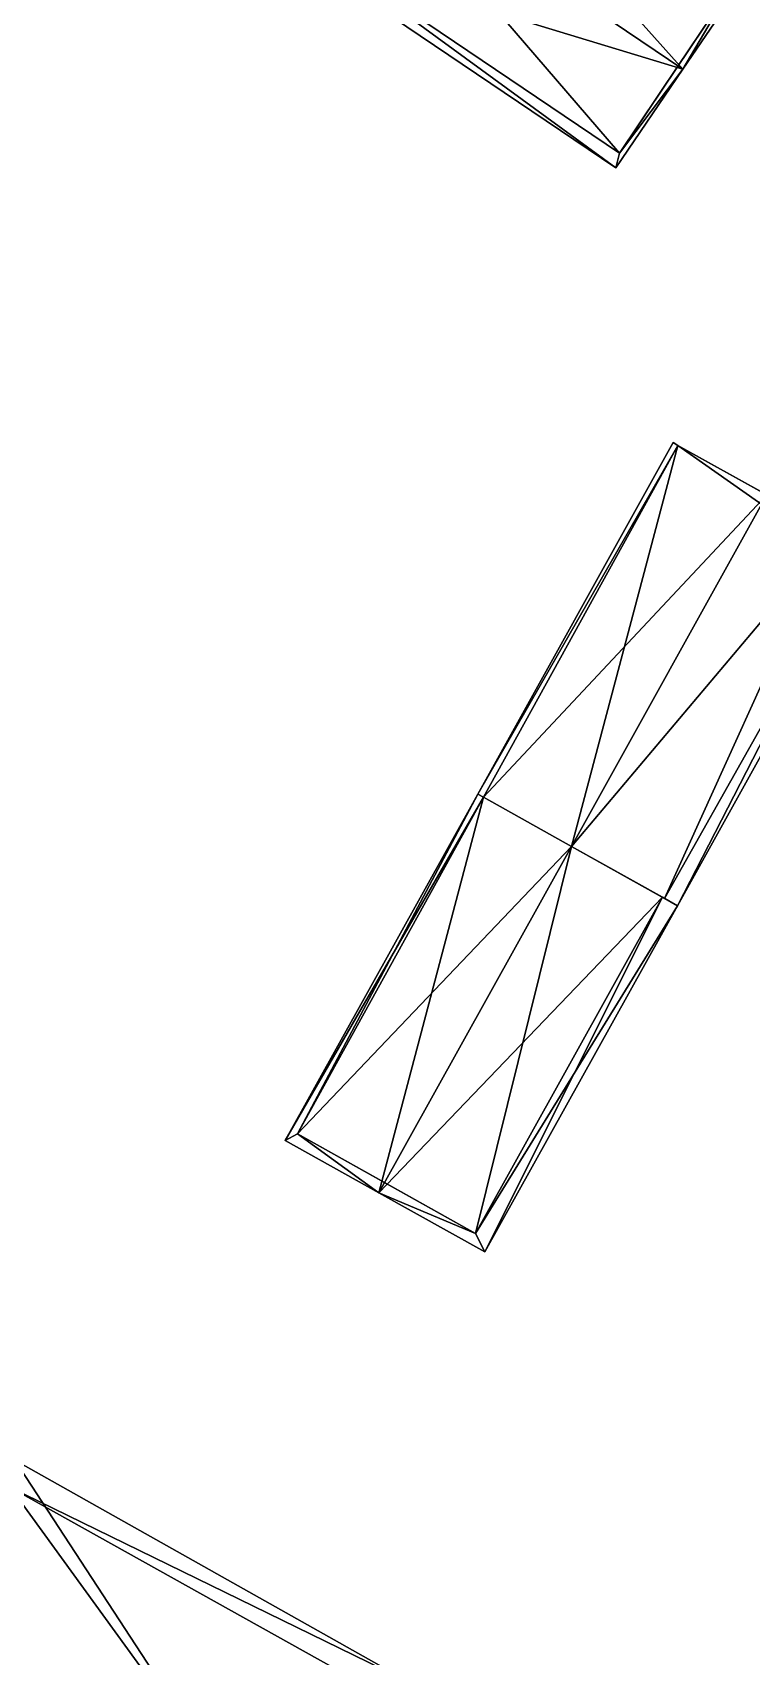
# Model space of a CAD drawing. Extents: x 2679264 to 2679716, y 1246766 to 1247183.
# Drawn here: x 2679579.9 to 2679615.4, y 1246978.5 to 1247058.6 of the extents above; entities that cross this region are included whole.
import ezdxf

# ---------------------------------------------------------------- set-up
doc = ezdxf.new("R2010")
doc.units = 0

msp = doc.modelspace()

# ---------------------------------------------------------------- linework, layer by layer
for points in [[(2679598.78, 1247071.65, 447.444), (2679612.04, 1247056.82, 449.751), (2679596.07, 1247067.61, 449.751)], [(2679615.19, 1247061.46, 447.095), (2679612.04, 1247056.82, 449.751), (2679598.78, 1247071.65, 447.444)], [(2679596.07, 1247067.61, 449.751), (2679612.04, 1247056.82, 449.751), (2679592.91, 1247062.65, 447.095)], [(2679593.29, 1247063.23, 434.268), (2679608.91, 1247052.68, 434.268), (2679596.07, 1247067.61, 434.268)], [(2679608.91, 1247052.68, 434.268), (2679614.51, 1247061.02, 434.268), (2679596.07, 1247067.61, 434.268)], [(2679592.91, 1247062.65, 447.095), (2679608.74, 1247051.96, 447.095), (2679593.29, 1247063.23, 447.411)], [(2679593.29, 1247063.23, 447.411), (2679608.74, 1247051.96, 447.095), (2679608.91, 1247052.68, 447.406)], [(2679593.29, 1247063.23, 447.411), (2679608.91, 1247052.68, 447.406), (2679593.29, 1247063.23, 434.268)], [(2679593.29, 1247063.23, 434.268), (2679608.91, 1247052.68, 447.406), (2679608.91, 1247052.68, 434.268)], [(2679592.91, 1247062.65, 447.095), (2679612.04, 1247056.82, 449.751), (2679608.74, 1247051.96, 447.095)], [(2679612.04, 1247056.82, 449.751), (2679615.19, 1247061.46, 447.095), (2679614.51, 1247061.02, 447.451)], [(2679608.91, 1247052.68, 434.268), (2679611.8, 1247056.98, 449.751), (2679614.51, 1247061.02, 434.268)], [(2679611.8, 1247056.98, 449.751), (2679612.04, 1247056.82, 449.751), (2679614.51, 1247061.02, 447.451)], [(2679611.8, 1247056.98, 449.751), (2679614.51, 1247061.02, 447.451), (2679614.51, 1247061.02, 434.268)], [(2679608.74, 1247051.96, 447.095), (2679612.04, 1247056.82, 449.751), (2679608.91, 1247052.68, 447.406)], [(2679608.91, 1247052.68, 447.406), (2679612.04, 1247056.82, 449.751), (2679611.8, 1247056.98, 449.751)], [(2679608.91, 1247052.68, 447.406), (2679611.8, 1247056.98, 449.751), (2679608.91, 1247052.68, 434.268)], [(2679611.56, 1247038.41, 449.408), (2679611.8, 1247038.27, 449.543), (2679601.92, 1247021.08, 449.408)], [(2679611.8, 1247038.27, 449.543), (2679611.56, 1247038.41, 449.408), (2679601.92, 1247021.08, 449.408)], [(2679601.92, 1247021.08, 449.408), (2679611.8, 1247038.27, 449.543), (2679602.21, 1247020.92, 449.569)], [(2679611.8, 1247038.27, 449.543), (2679601.92, 1247021.08, 449.408), (2679602.21, 1247020.92, 449.569)], [(2679602.21, 1247020.92, 449.569), (2679611.8, 1247038.27, 449.543), (2679616.19, 1247035.83, 451.971)], [(2679611.8, 1247038.27, 449.543), (2679602.21, 1247020.92, 449.569), (2679602.21, 1247020.92, 436.61)], [(2679611.8, 1247038.27, 436.61), (2679611.8, 1247038.27, 449.543), (2679602.21, 1247020.92, 436.61)], [(2679611.8, 1247038.27, 436.61), (2679602.21, 1247020.92, 436.61), (2679606.54, 1247018.5, 436.61)], [(2679618.98, 1247033.23, 436.61), (2679611.8, 1247038.27, 436.61), (2679606.54, 1247018.5, 436.61)], [(2679611.8, 1247038.27, 449.543), (2679615.67, 1247036.12, 448.238), (2679616.19, 1247035.83, 451.971)], [(2679615.67, 1247036.12, 448.238), (2679611.8, 1247038.27, 449.543), (2679611.8, 1247038.27, 436.61)], [(2679615.67, 1247036.12, 448.238), (2679611.8, 1247038.27, 436.61), (2679615.67, 1247036.12, 436.61)], [(2679618.98, 1247033.23, 436.61), (2679616.19, 1247035.83, 436.61), (2679611.8, 1247038.27, 436.61)], [(2679606.54, 1247018.5, 451.972), (2679602.21, 1247020.92, 449.569), (2679616.19, 1247035.83, 451.971)], [(2679616.19, 1247035.83, 451.971), (2679618.98, 1247033.23, 450.387), (2679606.54, 1247018.5, 451.972)], [(2679618.98, 1247033.23, 450.387), (2679611.13, 1247015.93, 449.723), (2679606.54, 1247018.5, 451.972)], [(2679611.13, 1247015.93, 436.61), (2679618.98, 1247033.23, 436.61), (2679606.54, 1247018.5, 436.61)], [(2679618.98, 1247033.23, 450.387), (2679620.44, 1247032.43, 449.675), (2679611.13, 1247015.93, 449.723)], [(2679611.13, 1247015.93, 436.61), (2679620.44, 1247032.43, 436.61), (2679618.98, 1247033.23, 436.61)], [(2679611.77, 1247015.57, 449.408), (2679611.13, 1247015.93, 449.723), (2679620.44, 1247032.43, 449.675)], [(2679611.13, 1247015.93, 449.723), (2679611.77, 1247015.57, 449.408), (2679620.44, 1247032.43, 449.675)], [(2679611.13, 1247015.93, 436.61), (2679611.13, 1247015.93, 449.723), (2679620.44, 1247032.43, 449.675)], [(2679620.44, 1247032.43, 436.61), (2679611.13, 1247015.93, 436.61), (2679620.44, 1247032.43, 449.675)], [(2679611.77, 1247015.57, 449.408), (2679620.44, 1247032.43, 449.675), (2679620.98, 1247032.13, 449.408)], [(2679611.77, 1247015.57, 449.408), (2679620.98, 1247032.13, 449.408), (2679620.44, 1247032.43, 449.675)], [(2679601.92, 1247021.08, 449.408), (2679602.21, 1247020.92, 449.569), (2679592.41, 1247003.99, 449.408)], [(2679601.92, 1247021.08, 449.408), (2679592.41, 1247003.99, 449.408), (2679593.03, 1247004.32, 449.593)], [(2679602.21, 1247020.92, 449.569), (2679597.04, 1247001.41, 451.972), (2679592.41, 1247003.99, 449.408)], [(2679602.21, 1247020.92, 449.569), (2679601.92, 1247021.08, 449.408), (2679593.03, 1247004.32, 449.593)], [(2679602.21, 1247020.92, 449.569), (2679593.03, 1247004.32, 449.593), (2679593.03, 1247004.32, 436.61)], [(2679602.21, 1247020.92, 436.61), (2679602.21, 1247020.92, 449.569), (2679593.03, 1247004.32, 436.61)], [(2679606.54, 1247018.5, 436.61), (2679602.21, 1247020.92, 436.61), (2679593.03, 1247004.32, 436.61)], [(2679606.54, 1247018.5, 451.972), (2679597.04, 1247001.41, 451.972), (2679602.21, 1247020.92, 449.569)], [(2679606.54, 1247018.5, 436.61), (2679593.03, 1247004.32, 436.61), (2679601.81, 1246999.41, 436.61)], [(2679611.03, 1247015.99, 449.771), (2679597.04, 1247001.41, 451.972), (2679606.54, 1247018.5, 451.972)], [(2679606.54, 1247018.5, 436.61), (2679601.81, 1246999.41, 436.61), (2679611.03, 1247015.99, 436.61)], [(2679602.27, 1246998.5, 449.408), (2679597.04, 1247001.41, 451.972), (2679611.03, 1247015.99, 449.771)], [(2679611.77, 1247015.57, 449.408), (2679611.03, 1247015.99, 449.771), (2679601.81, 1246999.41, 449.771)], [(2679601.81, 1246999.41, 449.771), (2679611.03, 1247015.99, 449.771), (2679601.81, 1246999.41, 436.61)], [(2679601.81, 1246999.41, 436.61), (2679611.03, 1247015.99, 449.771), (2679611.03, 1247015.99, 436.61)], [(2679602.27, 1246998.5, 449.408), (2679611.77, 1247015.57, 449.408), (2679601.81, 1246999.41, 449.771)], [(2679611.77, 1247015.57, 449.408), (2679602.27, 1246998.5, 449.408), (2679611.03, 1247015.99, 449.771)], [(2679611.03, 1247015.99, 436.61), (2679611.03, 1247015.99, 449.771), (2679611.13, 1247015.93, 449.723)], [(2679611.13, 1247015.93, 436.61), (2679611.03, 1247015.99, 436.61), (2679611.13, 1247015.93, 449.723)], [(2679592.41, 1247003.99, 449.408), (2679597.04, 1247001.41, 451.972), (2679593.03, 1247004.32, 449.593)], [(2679593.03, 1247004.32, 449.593), (2679597.04, 1247001.41, 451.972), (2679597.32, 1247001.92, 451.972)], [(2679593.03, 1247004.32, 449.593), (2679597.32, 1247001.92, 451.972), (2679593.03, 1247004.32, 436.61)], [(2679593.03, 1247004.32, 436.61), (2679597.32, 1247001.92, 451.972), (2679601.81, 1246999.41, 436.61)], [(2679597.32, 1247001.92, 451.972), (2679597.04, 1247001.41, 451.972), (2679601.81, 1246999.41, 449.771)], [(2679597.04, 1247001.41, 451.972), (2679602.27, 1246998.5, 449.408), (2679601.81, 1246999.41, 449.771)], [(2679597.32, 1247001.92, 451.972), (2679601.81, 1246999.41, 449.771), (2679601.81, 1246999.41, 436.61)], [(2679592.91, 1246967.07, 444.752), (2679573.36, 1246978.06, 444.752), (2679579.08, 1246988.23, 444.752)], [(2679598.63, 1246977.24, 444.752), (2679579.08, 1246988.23, 444.752), (2679578.86, 1246986.89, 444.752)], [(2679598.63, 1246977.24, 444.752), (2679592.91, 1246967.07, 444.752), (2679579.08, 1246988.23, 444.752)], [(2679592.8, 1246967.68, 438.84), (2679578.86, 1246986.89, 438.84), (2679574.02, 1246978.19, 438.84)], [(2679597.69, 1246976.38, 444.752), (2679598.63, 1246977.24, 444.752), (2679578.86, 1246986.89, 444.752)], [(2679597.69, 1246976.38, 444.752), (2679578.86, 1246986.89, 444.752), (2679578.86, 1246986.89, 438.84)], [(2679597.69, 1246976.38, 438.84), (2679597.69, 1246976.38, 444.752), (2679578.86, 1246986.89, 438.84)], [(2679592.8, 1246967.68, 438.84), (2679597.69, 1246976.38, 438.84), (2679578.86, 1246986.89, 438.84)]]:
    msp.add_3dface(points)

doc.saveas('drawing.dxf')
